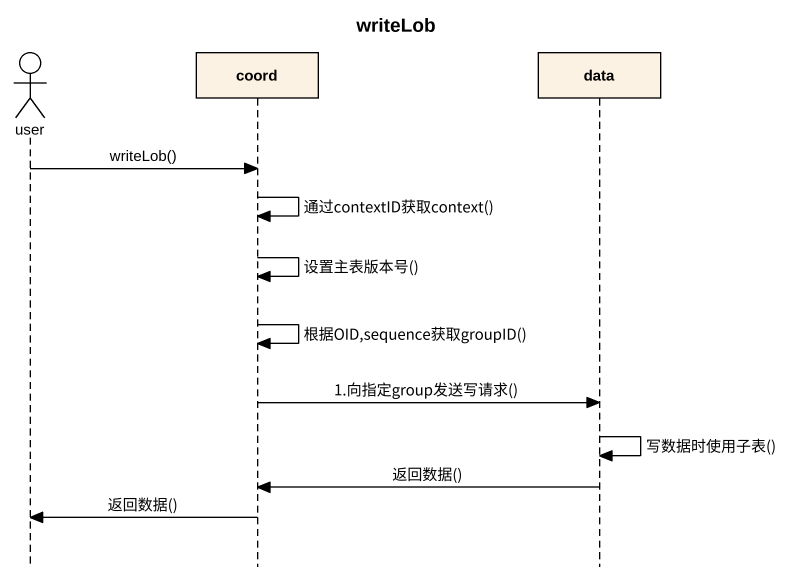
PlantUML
@startuml
title writeLob
hide footbox
actor user
participant coord
participant data

user -> coord : writeLob()
coord -> coord : 通过contextID获取context()
coord -> coord : 设置主表版本号()
coord -> coord : 根据OID,sequence获取groupID()
coord -> data : 1.向指定group发送写请求()
data -> data : 写数据时使用子表()
data -> coord : 返回数据()
coord -> user : 返回数据()
@enduml
